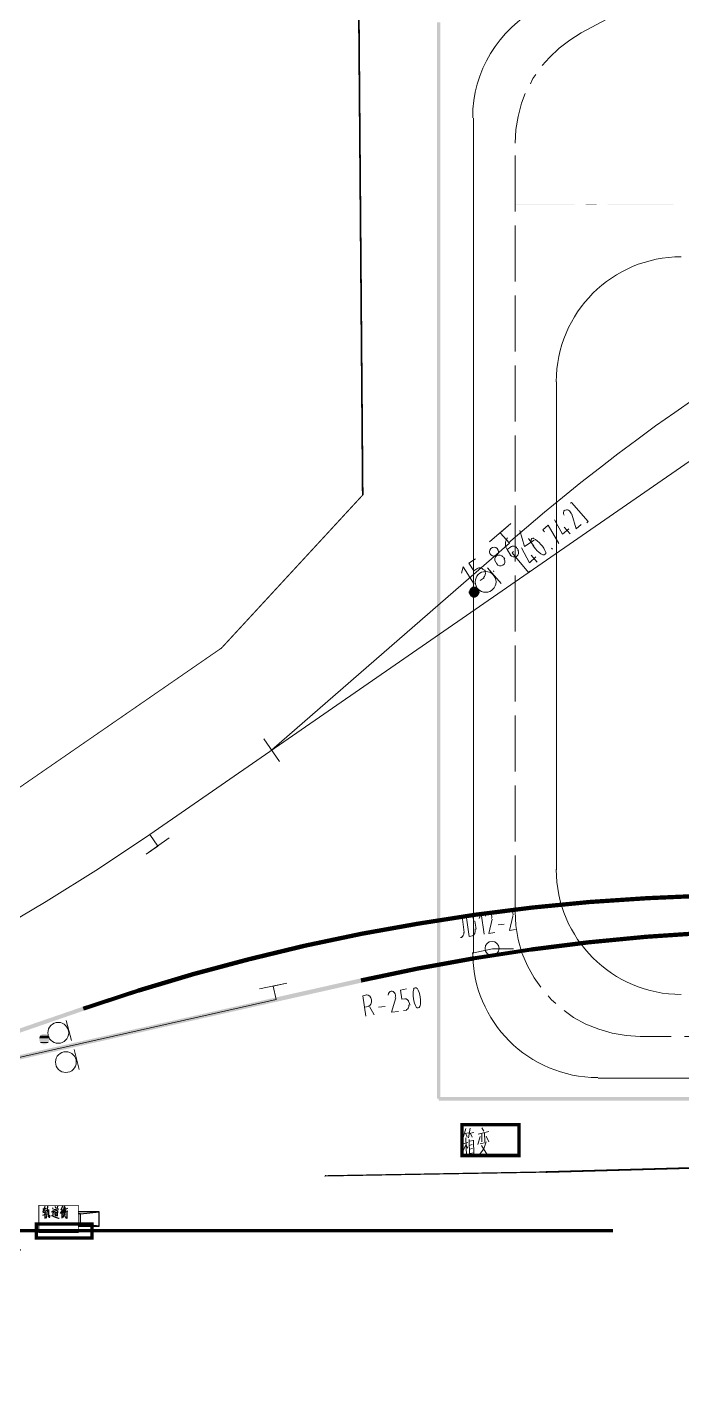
# Model space of a CAD drawing. Header units: millimetres. Extents: x 2315 to 4619, y 1334 to 1897.
# Drawn here: x 3229.7 to 3323.9, y 1439.2 to 1636.6 of the extents above; entities that cross this region are included whole.
import ezdxf

# ---------------------------------------------------------------- set-up
doc = ezdxf.new("R2010")
doc.units = ezdxf.units.MM
doc.linetypes.add('PDF_IMPORT', pattern=[1, 0.8, -0.2])
for name, color, linetype, true_color in [('PDF_0-新增征地', 7, 'Continuous', 0x00a5dd), ('PDF_P-地面', 9, 'Continuous', 0x808080), ('PDF_PUB_TEXT', 9, 'Continuous', 0x808080), ('PDF_房建专业布置图', 9, 'Continuous', 0x808080), ('PDF_站场道路', 7, 'Continuous', 0x957000), ('PDF_转运站初步方案', 7, 'Continuous', 0x00b85c)]:
    doc.layers.add(name, color=color, linetype=linetype, true_color=true_color)

msp = doc.modelspace()

# ---------------------------------------------------------------- hatches: boundary and pattern name
at = {"layer": 'PDF_站场道路', "transparency": 33554559}
for points in [[(3299.92, 1611.08), (3299.92, 1611.02), (3308.47, 1611.02), (3308.47, 1611.08)], [(3310.06, 1611.08), (3310.06, 1611.02), (3311.64, 1611.02), (3311.64, 1611.08)], [(3313.23, 1611.08), (3313.23, 1611.02), (3322.7, 1611.02), (3322.7, 1611.08)]]:
    msp.add_hatch(color=256, dxfattribs=at).paths.add_polyline_path(points)
at = {"layer": 'PDF_转运站初步方案', "true_color": 0x00a5dd, "transparency": 33554559}
for points in [[(3288.68, 1482.33), (3289.17, 1482.33), (3289.17, 1637.35), (3288.68, 1637.35)], [(3294.18, 1556.05), (3293.87, 1556.05), (3293.5, 1555.87), (3293.5, 1555.81), (3293.38, 1555.68), (3293.38, 1555.62), (3293.32, 1555.56), (3293.32, 1555.44), (3293.26, 1555.32), (3293.26, 1555.2), (3293.32, 1555.07), (3293.32, 1555.01), (3293.38, 1554.95), (3293.38, 1554.89), (3293.44, 1554.83), (3293.44, 1554.77), (3293.93, 1554.52), (3294.11, 1554.52), (3294.6, 1554.77), (3294.6, 1554.83), (3294.66, 1554.89), (3294.66, 1554.95), (3294.73, 1555.01), (3294.73, 1555.07), (3294.79, 1555.2), (3294.79, 1555.44), (3294.73, 1555.5), (3294.73, 1555.62), (3294.54, 1555.81), (3294.54, 1555.87)], [(3288.92, 1482.57), (3288.92, 1482.08), (4570.4, 1482.08), (4570.4, 1482.57)]]:
    msp.add_hatch(color=142, dxfattribs=at).paths.add_polyline_path(points)
h = msp.add_hatch(color=142, dxfattribs=at)
h.paths.add_polyline_path([(3201.92, 1482.62), (3237.86, 1495.03), (3237.68, 1495.58), (3196.64, 1481.44), (3175.62, 1476.71), (3175.74, 1476.1), (3277.81, 1499.06), (3277.68, 1499.67)])
h.paths.add_polyline_path([(3232.42, 1491.67), (3231.93, 1491.67), (3231.87, 1491.61), (3231.81, 1491.61), (3231.69, 1491.49), (3231.63, 1491.49), (3231.45, 1491.12), (3231.45, 1490.69), (3231.51, 1490.57), (3231.81, 1490.27), (3231.87, 1490.27), (3231.93, 1490.2), (3232.42, 1490.2), (3232.48, 1490.27), (3232.54, 1490.27), (3232.73, 1490.45), (3232.79, 1490.57), (3232.85, 1490.57), (3232.85, 1490.69), (3232.91, 1490.69), (3232.91, 1491.12), (3232.73, 1491.49), (3232.67, 1491.49), (3232.54, 1491.61), (3232.48, 1491.61)])

# ---------------------------------------------------------------- linework, layer by layer
at = {"layer": 'PDF_0-新增征地', "lineweight": 0}
for points in [[(3599.21, 1894.5, 0.215, 0.215, 0), (3559.02, 1852.08, 0.218, 0.218, 0), (3539.02, 1830.37, 0.173, 0.173, 0), (3523.17, 1814.73, 0.172, 0.172, 0), (3459.03, 1760, 0.215, 0.215, 0), (3439, 1739.14, 0.165, 0.165, 0), (3419.03, 1729.18, 0.218, 0.218, 0), (3379.02, 1709.64, 0.191, 0.191, 0), (3359.01, 1699.38, 0.192, 0.192, 0), (3318.64, 1680.26, 0.197, 0.197, 0), (3277.29, 1656.65, 0.244, 0.244, 0), (3277.99, 1569.27, 0.155, 0.155, 0), (3257.68, 1547.25, 0.135, 0.135, 0), (3225.06, 1524.72, 0.22, 0.22, 0), (3217.15, 1519.49, 0.207, 0.207, 0), (3197.15, 1504.8, 0.193, 0.193, 0), (3156.77, 1490.48, 0.193, 0.193, 0), (3136.62, 1485.84, 0.193, 0.193, 0), (3116.52, 1481.2, 0, 0, 0)], [(3086.87, 1467.15, 0.183, 0.183, 0), (3132.68, 1469.47, 0.244, 0.244, 0), (3158.15, 1470.2, 0.196, 0.196, 0), (3212.02, 1469.44, 0.186, 0.186, 0), (3213.52, 1468.98, 0.204, 0.204, 0), (3224.21, 1463.02, 0.178, 0.178, 0), (3224.79, 1460.49, 0.183, 0.183, 0), (3228.79, 1460.55, 0, 0, 0), (3229.09, 1463.12, 0, 0, 0), (3230.62, 1463.36, 0, 0, 0), (3239.23, 1470.99, 0, 0, 0), (3272.61, 1471.24, 0.183, 0.183, 0), (3304.32, 1471.79, 0.244, 0.244, 0), (3327.4, 1472.43, 0.186, 0.186, 0), (3393.04, 1475.58, 0.183, 0.183, 0), (3422.87, 1477.59, 0.244, 0.244, 0), (3462.94, 1480.43, 0.231, 0.231, 0)]]:
    msp.add_lwpolyline(points, format="xyseb", dxfattribs=at)
msp.add_lwpolyline([(3272.61, 1471.33), (3272.55, 1471.15)], dxfattribs=at)
at = {"layer": 'PDF_0-新增征地', "lineweight": 25}
msp.add_lwpolyline([(3272.61, 1471.27), (3272.61, 1471.27)], dxfattribs=at)
at = {"layer": 'PDF_0-新增征地', "transparency": 33554559}
for points in [[(3257.71, 1547.25), (3257.71, 1547.13), (3257.4, 1547.07)], [(3257.71, 1547.25), (3257.95, 1547.44), (3257.65, 1547.38)]]:
    msp.add_solid(points, dxfattribs=at)
at = {"layer": 'PDF_P-地面', "lineweight": 25}
for points in [[(3237.06, 1464), (3240.06, 1464), (3240.06, 1466.08), (3237.06, 1466.08)], [(3237.06, 1464.31), (3237.37, 1464.31), (3237.37, 1465.77), (3237.06, 1465.77)], [(3240.06, 1464), (3237.37, 1464.31), (3237.37, 1465.77), (3240.06, 1466.08)]]:
    msp.add_lwpolyline(points, dxfattribs=at)
at = {"layer": 'PDF_PUB_TEXT', "color": 7, "lineweight": 25}
for points in [[(3232.24, 1466.81), (3231.93, 1466.02)], [(3231.93, 1466.51), (3232.42, 1466.57)], [(3231.93, 1465.96), (3232.36, 1466.08)], [(3231.93, 1465.59), (3232.42, 1465.77)], [(3232.24, 1466.38), (3232.24, 1465.1)], [(3232.61, 1466.87), (3232.54, 1465.77), (3232.48, 1465.41), (3232.36, 1465.1)], [(3232.42, 1466.26), (3232.79, 1466.32)], [(3232.79, 1466.38), (3232.79, 1465.34), (3232.85, 1465.28), (3232.97, 1465.28), (3232.97, 1465.59)], [(3233.52, 1466.26), (3233.4, 1465.83), (3233.4, 1465.65), (3233.34, 1465.47), (3233.22, 1465.47)], [(3233.22, 1466.08), (3233.46, 1466.2)], [(3233.34, 1466.63), (3233.4, 1466.44)], [(3233.34, 1465.47), (3233.64, 1465.34), (3234.19, 1465.16), (3234.32, 1465.16)], [(3233.52, 1466.38), (3234.26, 1466.51)], [(3233.64, 1466.2), (3233.71, 1465.47)], [(3233.71, 1466.81), (3233.77, 1466.57)], [(3234.07, 1466.2), (3233.71, 1466.14)], [(3233.71, 1465.96), (3234.01, 1465.96)], [(3233.71, 1465.71), (3234.01, 1465.77)], [(3233.71, 1465.53), (3234.13, 1465.53)], [(3233.89, 1466.32), (3233.83, 1466.14)], [(3234.07, 1466.87), (3233.95, 1466.44)], [(3234.07, 1465.53), (3234.13, 1466.26)], [(3234.8, 1466.38), (3234.44, 1465.83)], [(3234.8, 1466.87), (3234.56, 1466.32)], [(3234.68, 1466.2), (3234.68, 1465.16)], [(3235.17, 1466.69), (3235.05, 1466.32), (3235.05, 1465.77), (3234.99, 1465.53), (3234.8, 1465.22)], [(3234.8, 1465.65), (3235.23, 1465.71)], [(3235.05, 1466.87), (3234.87, 1466.26)], [(3234.87, 1465.89), (3235.23, 1465.96), (3235.23, 1466.38)], [(3235.23, 1466.32), (3234.87, 1466.32), (3234.87, 1465.83)], [(3234.93, 1466.57), (3235.17, 1466.63)], [(3234.93, 1466.14), (3235.11, 1466.2)], [(3235.05, 1465.59), (3235.17, 1465.41)], [(3235.23, 1466.14), (3235.54, 1466.2)], [(3235.42, 1466.14), (3235.42, 1465.1), (3235.23, 1465.34)], [(3235.29, 1466.51), (3235.54, 1466.57)]]:
    msp.add_lwpolyline(points, dxfattribs=at)
at = {"layer": 'PDF_房建专业布置图', "lineweight": 0, "const_width": 0.122}
msp.add_lwpolyline([(3231.38, 1463.08), (3231.38, 1466.99), (3237.06, 1466.99), (3237.06, 1463.08)], close=True, dxfattribs=at)
at = {"layer": 'PDF_站场道路', "linetype": 'PDF_IMPORT', "lineweight": 9, "ltscale": 10.437724}
msp.add_lwpolyline([(3309.45, 1635.82), (3458.18, 1714.86), (3503.2, 1738.81)], dxfattribs=at)
at = {"layer": 'PDF_站场道路', "lineweight": 9}
for points in [[(3309.45, 1635.82), (3307.8, 1634.78), (3306.27, 1633.62), (3304.86, 1632.28), (3303.83, 1631.12)], [(3302.91, 1629.84), (3302.48, 1629.23), (3302.12, 1628.49)], [(3301.38, 1627.09), (3300.83, 1625.68), (3300.34, 1623.79), (3300.04, 1621.9), (3299.92, 1619.94)], [(3293.93, 1623.54), (3293.93, 1503.34)], [(3305.9, 1515.31), (3305.9, 1585.55)], [(3299.92, 1509.32), (3300.04, 1507.31), (3300.34, 1505.29), (3300.89, 1503.34), (3301.69, 1501.5), (3302.67, 1499.73), (3303.64, 1498.39)], [(3304.68, 1497.17), (3305.17, 1496.56), (3305.78, 1496.07)], [(3307, 1495.03), (3308.35, 1494.05), (3310.12, 1493.08), (3311.95, 1492.34), (3313.9, 1491.79), (3315.92, 1491.43), (3317.94, 1491.3)], [(3311.89, 1485.32), (4552.26, 1485.32)]]:
    msp.add_lwpolyline(points, dxfattribs=at)
at = {"layer": 'PDF_站场道路', "linetype": 'PDF_IMPORT', "lineweight": 9, "ltscale": 10.078384}
msp.add_lwpolyline([(3299.92, 1509.32), (3299.92, 1619.94)], dxfattribs=at)
at = {"layer": 'PDF_站场道路', "linetype": 'PDF_IMPORT', "lineweight": 9, "ltscale": 9.528654}
msp.add_lwpolyline([(4542.06, 1491.3), (3317.94, 1491.3)], dxfattribs=at)
at = {"layer": 'PDF_站场道路', "lineweight": 9}
for centre, start, end in [((3311.81, 1623.59), 117.9987, 180), ((3323.84, 1585.59), 90, 180), ((3323.84, 1515.35), 180, 270), ((3311.81, 1503.38), 180, 270)]:
    msp.add_arc(centre, 17.99, start, end, dxfattribs=at)
at = {"layer": 'PDF_转运站初步方案', "color": 142, "lineweight": 18, "true_color": 0x00a5dd}
for points in [[(3327.28, 1578.22), (3330.58, 1580.48), (3328.93, 1579.32), (3330.09, 1577.67), (3247.33, 1520.38), (3239.94, 1515.43), (3232.42, 1510.73), (3224.79, 1506.21), (3217.03, 1501.93), (3209.15, 1497.9), (3201.15, 1494.11), (3193.03, 1490.57), (3184.78, 1487.21), (3176.47, 1484.16), (3168.04, 1481.35), (3159.55, 1478.72), (3151, 1476.4), (3142.39, 1474.32), (3111.85, 1467.48)], [(3264.86, 1532.53), (3299.12, 1562.34), (3297.78, 1563.81), (3299.31, 1565.15), (3296.25, 1562.52)], [(3300.59, 1564.17), (3301.26, 1561.85), (3302.67, 1562.77)], [(3299.31, 1561.79), (3298.76, 1561.43), (3299.31, 1560.57)], [(3301.87, 1563.01), (3302.6, 1561.91)], [(3294.54, 1558.74), (3293.99, 1558.37), (3293.26, 1559.47), (3294.24, 1560.08)], [(3298.27, 1560.33), (3298.45, 1560.02)], [(3300.41, 1561.3), (3300.22, 1561.61)], [(3294.05, 1556.42), (3292.47, 1558.92), (3292.22, 1558)], [(3295.64, 1558.25), (3295.52, 1558.49)], [(3296.86, 1558.19), (3296.8, 1558.37)], [(3297.35, 1559.29), (3297.17, 1559.59)], [(3294.91, 1556.97), (3295.46, 1557.33)], [(3263.76, 1534.18), (3266.02, 1530.88)], [(3247.33, 1520.38), (3248.49, 1518.73), (3246.84, 1517.57), (3250.14, 1519.89)], [(3299.67, 1503.95), (3296.68, 1503.95), (3293.75, 1503.28)], [(3265.53, 1496.62), (3265.1, 1498.57), (3267.06, 1499), (3263.15, 1498.15)]]:
    msp.add_lwpolyline(points, dxfattribs=at)
at = {"layer": 'PDF_转运站初步方案', "color": 142, "lineweight": 5, "true_color": 0x00a5dd}
for points in [[(3307.86, 1568.08), (3308.04, 1568.21), (3310.42, 1565.46), (3310.24, 1565.27)], [(3305.6, 1565.7), (3306.76, 1563.62), (3307.67, 1564.42)], [(3308.1, 1566.5), (3308.71, 1564.42), (3309.45, 1565.03)], [(3306.21, 1562.28), (3304.68, 1564.91), (3303.89, 1564.24), (3304.13, 1563.99)], [(3307, 1564.66), (3307.86, 1563.69)], [(3300.83, 1561.67), (3301.99, 1559.53), (3302.91, 1560.39)], [(3299.67, 1561.12), (3299.49, 1560.94), (3301.87, 1558.13), (3302.06, 1558.31)], [(3302.24, 1560.63), (3303.09, 1559.59)], [(3305.29, 1561.49), (3305.17, 1561.61)], [(3295.95, 1558.8), (3297.9, 1556.54)], [(3292.59, 1506.27), (3292.28, 1508.59)], [(3293.38, 1508.77), (3292.89, 1508.71), (3293.32, 1505.72), (3293.81, 1505.78)], [(3295.46, 1506.02), (3295.03, 1509.02), (3294.73, 1508.28)], [(3299.61, 1508.65), (3299.12, 1506.57), (3299.98, 1506.7)], [(3294.3, 1506.76), (3294.11, 1507.92)], [(3296.62, 1508.22), (3296.13, 1506.15), (3296.99, 1506.27)], [(3297.47, 1507.37), (3298.33, 1507.49)], [(3292.04, 1505.54), (3292.28, 1505.54)], [(3265.53, 1496.62), (3175.68, 1476.4), (3167.55, 1474.69), (3159.43, 1473.22), (3151.18, 1471.94), (3142.94, 1470.9), (3074.47, 1463.33)], [(3278.42, 1494.24), (3277.99, 1497.17), (3278.6, 1497.29)], [(3282.75, 1496.86), (3282.14, 1494.79), (3283.12, 1494.91)], [(3284.1, 1496.74), (3283.61, 1496.68), (3283.43, 1497.96), (3284.28, 1498.15)], [(3278.84, 1495.64), (3278.23, 1495.52)], [(3278.97, 1495.64), (3279.64, 1494.42)], [(3280.25, 1495.52), (3281.23, 1495.64)], [(3283.85, 1495.03), (3284.34, 1495.09)], [(3284.77, 1495.82), (3284.71, 1496.13)], [(3235.29, 1493.63), (3236.09, 1490.75)], [(3236.45, 1489.41), (3237.19, 1486.54)], [(3292.83, 1478.05), (3292.4, 1476.58)], [(3292.65, 1477.32), (3293.26, 1477.44)], [(3292.83, 1477.32), (3293.02, 1476.83)], [(3293.44, 1478.11), (3293.2, 1476.71)], [(3293.32, 1477.32), (3293.99, 1477.5)], [(3293.5, 1477.32), (3293.75, 1476.83)], [(3294.91, 1476.89), (3294.54, 1475.73)], [(3294.6, 1477.26), (3296.13, 1477.62)], [(3295.15, 1478.17), (3295.4, 1477.68)], [(3295.15, 1477.38), (3295.15, 1476.16)], [(3295.52, 1477.44), (3295.58, 1476.16)], [(3295.76, 1476.95), (3296.13, 1476.16)], [(3292.89, 1475.79), (3292.34, 1474.63)], [(3292.4, 1475.85), (3293.14, 1476.03)], [(3292.95, 1474.14), (3292.83, 1476.71)], [(3292.89, 1475.61), (3293.14, 1475.24)], [(3293.32, 1476.46), (3293.38, 1474.2)], [(3293.32, 1476.22), (3293.93, 1476.34)], [(3293.32, 1475.61), (3293.75, 1475.73)], [(3293.38, 1475.06), (3293.81, 1475.18)], [(3293.93, 1476.4), (3293.99, 1474.32)], [(3295.76, 1476.16), (3295.4, 1475.12), (3294.66, 1474.14)], [(3294.91, 1475.85), (3295.7, 1476.03)], [(3295.09, 1475.61), (3295.95, 1474.2), (3296.31, 1474.2)], [(3293.38, 1474.45), (3293.99, 1474.57)]]:
    msp.add_lwpolyline(points, dxfattribs=at)
at = {"layer": 'PDF_转运站初步方案', "color": 142, "lineweight": 0, "true_color": 0x00a5dd}
for points in [[(3294.42, 1555.93), (3293.63, 1555.93), (3294.42, 1555.93)], [(3294.3, 1555.99), (3293.75, 1555.99), (3294.3, 1555.99)], [(3294.79, 1555.32), (3293.26, 1555.32), (3294.79, 1555.32)], [(3294.79, 1555.2), (3293.26, 1555.2), (3294.79, 1555.2)], [(3294.48, 1554.71), (3293.56, 1554.71), (3294.48, 1554.71)], [(3294.36, 1554.65), (3293.69, 1554.65), (3294.36, 1554.65)], [(3294.24, 1554.58), (3293.81, 1554.58), (3294.24, 1554.58)], [(3232.91, 1491.12), (3231.45, 1491.12), (3232.91, 1491.12)], [(3232.85, 1491.24), (3231.51, 1491.24), (3232.85, 1491.24)], [(3232.79, 1491.37), (3231.57, 1491.37), (3232.79, 1491.37)], [(3232.73, 1490.45), (3231.63, 1490.45), (3232.73, 1490.45)]]:
    msp.add_lwpolyline(points, dxfattribs=at)
for points in [[(3337.54, 1513.69, 0.55, 0.55, 0), (3335.53, 1513.69, 0.611, 0.611, 0), (3335.53, 1511.71, 0.611, 0.611, 0), (3327.22, 1511.58, 0.613, 0.613, 0), (3318.94, 1511.22, 0.614, 0.614, 0), (3310.64, 1510.67, 0.614, 0.614, 0), (3302.39, 1509.87, 0.614, 0.614, 0), (3294.15, 1508.83, 0.613, 0.613, 0), (3285.96, 1507.55, 0.623, 0.623, 0), (3277.81, 1506.09, 0.623, 0.623, 0), (3269.68, 1504.38, 0.637, 0.637, 0), (3261.59, 1502.42, 0.637, 0.637, 0), (3253.59, 1500.28, 0.638, 0.638, 0), (3245.65, 1497.9, 0.579, 0.579, 0), (3237.77, 1495.31, 0, 0, 0)], [(3345.61, 1508.71, 0.611, 0.611, 0), (3343.59, 1508.71, 0.611, 0.611, 0), (3343.59, 1506.7, 0.612, 0.612, 0), (3335.31, 1506.57, 0.613, 0.613, 0), (3327.01, 1506.21, 0.614, 0.614, 0), (3318.76, 1505.66, 0.614, 0.614, 0), (3310.45, 1504.86, 0.621, 0.621, 0), (3302.24, 1503.83, 0.562, 0.562, 0), (3294.05, 1502.57, 0.623, 0.623, 0), (3285.87, 1501.08, 0.623, 0.623, 0), (3277.74, 1499.37, 0, 0, 0)], [(3314.03, 1463.33, 0.489, 0.489, 0), (3074.47, 1463.33, 0.489, 0.489, 0), (2841.5, 1463.33, 0.489, 0.489, 0), (2829.35, 1463.21, 0.488, 0.488, 0), (2817.25, 1462.84, 0.552, 0.552, 0), (2805.13, 1462.2, 0.553, 0.553, 0), (2793.04, 1461.34, 0.553, 0.553, 0), (2780.94, 1460.24, 0.553, 0.553, 0), (2768.91, 1458.9, 0.553, 0.553, 0), (2756.88, 1457.31, 0.553, 0.553, 0), (2744.9, 1455.48, 0.502, 0.502, 0), (2732.96, 1453.43, 0.503, 0.503, 0), (2721.05, 1451.11, 0.503, 0.503, 0), (2709.2, 1448.55, 0.504, 0.504, 0), (2697.41, 1445.74, 0.445, 0.445, 0), (2685.69, 1442.71, 0.52, 0.52, 0), (2673.99, 1439.45, 0, 0, 0)]]:
    msp.add_lwpolyline(points, format="xyseb", dxfattribs=at)
msp.add_lwpolyline([(3292.28, 1478.6, 0.489, 0.489, 0), (3300.47, 1478.6, 0.489, 0.489, 0), (3300.47, 1474.17, 0.55, 0.55, 0), (3292.28, 1474.17, 0.489, 0.489, 0)], format="xyseb", close=True, dxfattribs=at)
at = {"layer": 'PDF_转运站初步方案', "color": 142, "lineweight": 0, "true_color": 0x00a5dd, "const_width": 0.489}
msp.add_lwpolyline([(3231.02, 1462.29), (3239.02, 1462.29), (3239.02, 1464.31), (3231.02, 1464.31)], close=True, dxfattribs=at)
at = {"layer": 'PDF_转运站初步方案', "color": 142, "lineweight": 18, "true_color": 0x00a5dd}
for centre, radius in [((3296.9, 1561.1), 0.641), ((3296.6, 1503.99), 1.01)]:
    msp.add_circle(centre, radius, dxfattribs=at)
at = {"layer": 'PDF_转运站初步方案', "color": 142, "lineweight": 5, "true_color": 0x00a5dd}
for centre in [(3295.68, 1556.76), (3234.17, 1491.83), (3235.27, 1487.62)]:
    msp.add_circle(centre, 1.5, dxfattribs=at)
at = {"layer": 'PDF_转运站初步方案', "color": 142, "lineweight": 18, "true_color": 0x00a5dd}
for centre, radius, start, end in [((3495.97, 1336.13), 300, 90, 131.0449), ((3300.02, 1562.2), 1.5, 142.6734, 209.3055), ((3299.65, 1561.34), 0.58, 25.0922, 130.6269), ((3297.63, 1560), 0.641, 32.8595, 212.8595), ((3297.82, 1559.69), 0.641, 212.8595, 32.8595), ((3299.77, 1560.98), 0.641, 212.8595, 32.8595), ((3294.82, 1558.17), 0.641, 32.8595, 122.8595), ((3295.01, 1557.92), 0.641, 302.8595, 32.8595)]:
    msp.add_arc(centre, radius, start, end, dxfattribs=at)
at = {"layer": 'PDF_转运站初步方案', "color": 142, "lineweight": 5, "true_color": 0x00a5dd}
for centre, radius, start, end in [((3307.27, 1566.37), 0.773, 14.3039, 64.2037), ((3305.71, 1563.92), 3.73, 199.2326, 241.5876), ((3300.8, 1559.75), 3.73, 19.2326, 61.5876), ((3295.7, 1508.51), 0.867, 345.3101, 29.497), ((3298.76, 1508.94), 0.867, 345.3101, 29.497), ((3281.93, 1497.17), 0.773, 342.3176, 32.2174), ((3288.97, 1497.32), 3.73, 167.2463, 209.6013), ((3282.59, 1496.42), 3.73, 347.2463, 29.6013)]:
    msp.add_arc(centre, radius, start, end, dxfattribs=at)
for points in [[(3307.02, 1567.07), (3306.84, 1566.92), (3306.81, 1566.63), (3306.96, 1566.36)], [(3307.61, 1567.07), (3307.41, 1567.16), (3307.19, 1567.15), (3307.05, 1567.02)], [(3302.32, 1562.99), (3302.24, 1562.92), (3302.21, 1562.81), (3302.22, 1562.69)], [(3302.63, 1563.04), (3302.52, 1563.08), (3302.41, 1563.06), (3302.32, 1562.99)], [(3303.93, 1560.68), (3304.05, 1560.65), (3304.16, 1560.67), (3304.24, 1560.74)], [(3304.24, 1560.74), (3304.33, 1560.81), (3304.36, 1560.92), (3304.35, 1561.03)], [(3293.99, 1507.98), (3293.92, 1508.5), (3293.6, 1508.88), (3293.28, 1508.83)], [(3296.01, 1509.2), (3295.8, 1509.17), (3295.65, 1508.94), (3295.64, 1508.63)], [(3296.46, 1508.94), (3296.35, 1509.13), (3296.18, 1509.23), (3296.01, 1509.2)], [(3299, 1509.69), (3298.8, 1509.66), (3298.65, 1509.43), (3298.64, 1509.12)], [(3299.51, 1509.36), (3299.4, 1509.55), (3299.23, 1509.65), (3299.06, 1509.63)], [(3293.74, 1505.8), (3294.06, 1505.85), (3294.25, 1506.3), (3294.18, 1506.82)], [(3292.17, 1505.61), (3292.42, 1505.65), (3292.58, 1505.96), (3292.53, 1506.31)], [(3279.27, 1496.57), (3279.2, 1497.02), (3278.87, 1497.34), (3278.52, 1497.29)], [(3278.76, 1495.66), (3279.11, 1495.71), (3279.34, 1496.12), (3279.27, 1496.57)], [(3282.08, 1497.84), (3281.85, 1497.81), (3281.68, 1497.57), (3281.66, 1497.26)], [(3282.58, 1497.58), (3282.46, 1497.77), (3282.27, 1497.87), (3282.08, 1497.84)], [(3284.65, 1496.18), (3284.6, 1496.53), (3284.32, 1496.78), (3284.04, 1496.74)], [(3285.54, 1498.33), (3285.44, 1498.32), (3285.35, 1498.24), (3285.3, 1498.13)], [(3285.83, 1498.21), (3285.76, 1498.3), (3285.65, 1498.35), (3285.54, 1498.33)], [(3284.23, 1495.17), (3284.51, 1495.21), (3284.7, 1495.53), (3284.65, 1495.88)], [(3285.67, 1495.53), (3285.75, 1495.44), (3285.86, 1495.39), (3285.96, 1495.41)], [(3285.96, 1495.41), (3286.07, 1495.42), (3286.16, 1495.5), (3286.21, 1495.61)]]:
    msp.add_open_spline(points, degree=3, dxfattribs=at)

doc.saveas('drawing.dxf')
